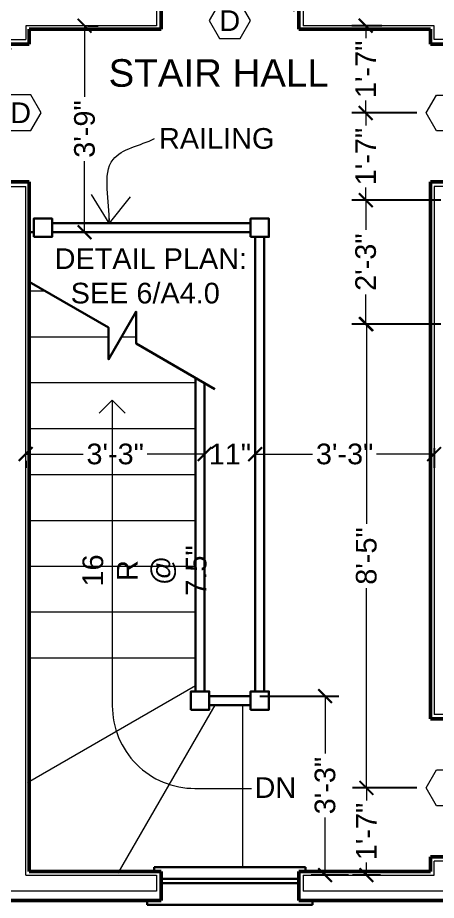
# Model space of a CAD drawing. Header units: inches. Extents: x -4969 to 16721, y 2489 to 24693.
# Drawn here: x 1149 to 1240.3, y 7103.3 to 7295.5 of the extents above; entities that cross this region are included whole.
import ezdxf

# ---------------------------------------------------------------- set-up
doc = ezdxf.new("R2010")
doc.units = ezdxf.units.IN
doc.header["$MEASUREMENT"] = 0
doc.layers.get('0').update_dxf_attribs({"lineweight": 5})
for name, color, linetype, lineweight in [('1', 1, 'Continuous', 9), ('2', 6, 'Continuous', 20), ('3', 3, 'Continuous', 30), ('5', 4, 'Continuous', 50), ('A-DIMSx', 7, 'Continuous', 9), ('A-SYMB', 7, 'Continuous', 20), ('A-TEXTx', 7, 'Continuous', 20)]:
    doc.layers.add(name, color=color, linetype=linetype, lineweight=lineweight)
doc.styles.get("Standard").update_dxf_attribs({"font": 'Arial.ttf'})
doc.dimstyles.get("Standard").update_dxf_attribs({"dimtxt": 3, "dimasz": 2, "dimexe": 0.03125, "dimexo": 0.0625, "dimgap": 0.03125, "dimtad": 0, "dimtoh": 1, "dimdec": 4, "dimlfac": 0.99985, "dimzin": 0, "dimdsep": 46, "dimlunit": 4, "dimtxsty": 'Standard', "dimblk": 'ARCHTICK', "dimblk1": 'ARCHTICK', "dimblk2": 'ARCHTICK', "dimcen": 0.09, "dimclrt": 256, "dimadec": 0, "dimazin": 0, "dimtfac": 1, "dimtdec": 4, "dimtofl": 0, "dimtmove": 0, "dimatfit": 3, "dimfxl": 1, "dimtolj": 1, "dimtzin": 0, "dimarcsym": 0})

# ---------------------------------------------------------------- blocks, each defined once
blk = doc.blocks.new('window plan 30')
at = {"layer": '1'}
for p, q in [((181.69, 1684.26), (181.69, 1680.76)), ((213.69, 1684.26), (213.69, 1680.76))]:
    blk.add_line(p, q, dxfattribs=at)
at = {"layer": '3'}
for p, q in [((181.19, 1685.01), (181.19, 1686.01)), ((181.19, 1686.01), (214.19, 1686.01)), ((214.19, 1686.01), (214.19, 1685.01)), ((212.69, 1683.48), (182.69, 1683.48)), ((212.69, 1682.48), (182.69, 1682.48)), ((179.69, 1677.76), (179.69, 1678.76)), ((215.69, 1678.76), (215.69, 1677.76)), ((215.69, 1677.76), (179.69, 1677.76))]:
    blk.add_line(p, q, dxfattribs=at)
at = {"layer": '5'}
for p, q in [((182.69, 1685.01), (182.69, 1678.76)), ((212.69, 1685.01), (212.69, 1678.76))]:
    blk.add_line(p, q, dxfattribs=at)
blk = doc.blocks.new('door plan 30')
at = {"layer": '1'}
for p, q in [((362.69, 1685.26), (359.19, 1685.26)), ((363.44, 1684.26), (362.38, 1683.2)), ((363.44, 1684.26), (384.65, 1663.05)), ((362.38, 1683.2), (383.57, 1662.01)), ((362.69, 1653.26), (359.19, 1653.26))]:
    blk.add_line(p, q, dxfattribs=at)
blk.add_arc((363.44, 1684.26), 30, 270, 315, dxfattribs=at)
at = {"layer": '5'}
for p, q in [((358.44, 1684.26), (363.44, 1684.26)), ((358.44, 1654.26), (363.44, 1654.26))]:
    blk.add_line(p, q, dxfattribs=at)
blk = doc.blocks.new('_ArchTick')
at = {"color": 0, "linetype": 'ByBlock', "lineweight": 0, "const_width": 0.15}
blk.add_lwpolyline([(-0.5, -0.5), (0.5, 0.5)], dxfattribs=at)
blk = doc.blocks.new('*D63')
at = {"layer": 'A-DIMSx', "color": 0, "lineweight": -2, "ltscale": 0.1, "transparency": 16777216}
for p, q in [((1147.29, 7106.77), (1147.29, 6996.84)), ((1195.29, 7091.28), (1195.29, 6996.84))]:
    blk.add_line(p, q, dxfattribs=at)
at = {"layer": 'A-DIMSx', "color": 0, "lineweight": 5, "ltscale": 0.1, "transparency": 16777216}
for p, q in [((1147.29, 6999.84), (1168.13, 6999.84)), ((1195.29, 6999.84), (1174.45, 6999.84))]:
    blk.add_line(p, q, dxfattribs=at)
at = {"layer": 'Defpoints', "color": 0, "ltscale": 0.1, "transparency": 16777216}
for p in [(1147.29, 7108.77), (1195.29, 7093.28), (1195.29, 6999.84)]:
    blk.add_point(p, dxfattribs=at)
at = {"layer": 'A-DIMSx', "color": 0, "lineweight": 5, "ltscale": 0.1, "transparency": 16777216, "xscale": 3, "yscale": 3, "zscale": 3, "rotation": 180}
blk.add_blockref('_ArchTick', (1147.29, 6999.84), dxfattribs=at)
at = {"layer": 'A-DIMSx', "color": 0, "lineweight": 5, "ltscale": 0.1, "transparency": 16777216, "xscale": 3, "yscale": 3, "zscale": 3}
blk.add_blockref('_ArchTick', (1195.29, 6999.84), dxfattribs=at)
at = {"layer": 'A-DIMSx', "ltscale": 0.1, "transparency": 16777216, "insert": (1171.29, 6999.84), "char_height": 4.5, "attachment_point": 5}
blk.add_mtext("\\A1;4'", dxfattribs=at)
blk = doc.blocks.new('*D64')
at = {"layer": 'A-DIMSx', "color": 0, "lineweight": -2, "ltscale": 0.1, "transparency": 16777216}
for p, q in [((1243.29, 7106.77), (1243.29, 6996.84)), ((1195.29, 7091.28), (1195.29, 6996.84))]:
    blk.add_line(p, q, dxfattribs=at)
at = {"layer": 'A-DIMSx', "color": 0, "lineweight": 5, "ltscale": 0.1, "transparency": 16777216}
for p, q in [((1195.29, 6999.84), (1216.13, 6999.84)), ((1243.29, 6999.84), (1222.45, 6999.84))]:
    blk.add_line(p, q, dxfattribs=at)
at = {"layer": 'Defpoints', "color": 0, "ltscale": 0.1, "transparency": 16777216}
for p in [(1243.29, 7108.77), (1195.29, 7093.28), (1243.29, 6999.84)]:
    blk.add_point(p, dxfattribs=at)
at = {"layer": 'A-DIMSx', "color": 0, "lineweight": 5, "ltscale": 0.1, "transparency": 16777216, "xscale": 3, "yscale": 3, "zscale": 3, "rotation": 180}
blk.add_blockref('_ArchTick', (1195.29, 6999.84), dxfattribs=at)
at = {"layer": 'A-DIMSx', "color": 0, "lineweight": 5, "ltscale": 0.1, "transparency": 16777216, "xscale": 3, "yscale": 3, "zscale": 3}
blk.add_blockref('_ArchTick', (1243.29, 6999.84), dxfattribs=at)
at = {"layer": 'A-DIMSx', "ltscale": 0.1, "transparency": 16777216, "insert": (1219.29, 6999.84), "char_height": 4.5, "attachment_point": 5}
blk.add_mtext("\\A1;4'", dxfattribs=at)
blk = doc.blocks.new('*D105')
at = {"layer": 'A-DIMSx', "color": 0, "lineweight": -2, "ltscale": 0.1, "transparency": 16777216}
for p, q in [((1003.29, 7103.27), (1003.29, 6978.84)), ((1387.29, 7103.27), (1387.29, 6978.84))]:
    blk.add_line(p, q, dxfattribs=at)
at = {"layer": 'A-DIMSx', "color": 0, "lineweight": 5, "ltscale": 0.1, "transparency": 16777216}
for p, q in [((1003.29, 6981.84), (1190.47, 6981.84)), ((1387.29, 6981.84), (1200.11, 6981.84))]:
    blk.add_line(p, q, dxfattribs=at)
at = {"layer": 'Defpoints', "color": 0, "ltscale": 0.1, "transparency": 16777216}
for p in [(1003.29, 7105.27), (1387.29, 7105.27), (1387.29, 6981.84)]:
    blk.add_point(p, dxfattribs=at)
at = {"layer": 'A-DIMSx', "color": 0, "lineweight": 5, "ltscale": 0.1, "transparency": 16777216, "xscale": 3, "yscale": 3, "zscale": 3, "rotation": 180}
blk.add_blockref('_ArchTick', (1003.29, 6981.84), dxfattribs=at)
at = {"layer": 'A-DIMSx', "color": 0, "lineweight": 5, "ltscale": 0.1, "transparency": 16777216, "xscale": 3, "yscale": 3, "zscale": 3}
blk.add_blockref('_ArchTick', (1387.29, 6981.84), dxfattribs=at)
at = {"layer": 'A-DIMSx', "ltscale": 0.1, "transparency": 16777216, "insert": (1195.29, 6981.84), "char_height": 4.5, "attachment_point": 5}
blk.add_mtext("\\A1;32'", dxfattribs=at)
blk = doc.blocks.new('*D107')
at = {"layer": 'A-DIMSx', "color": 0, "lineweight": -2, "ltscale": 0.1, "transparency": 16777216}
for p, q in [((1243.29, 7106.97), (1243.29, 6987.84)), ((1147.29, 7010.95), (1147.29, 6987.84))]:
    blk.add_line(p, q, dxfattribs=at)
at = {"layer": 'A-DIMSx', "color": 0, "lineweight": 5, "ltscale": 0.1, "transparency": 16777216}
for p, q in [((1147.29, 6990.84), (1192.21, 6990.84)), ((1243.29, 6990.84), (1198.36, 6990.84))]:
    blk.add_line(p, q, dxfattribs=at)
at = {"layer": 'Defpoints', "color": 0, "ltscale": 0.1, "transparency": 16777216}
for p in [(1243.29, 7108.97), (1147.29, 7012.95), (1243.29, 6990.84)]:
    blk.add_point(p, dxfattribs=at)
at = {"layer": 'A-DIMSx', "color": 0, "lineweight": 5, "ltscale": 0.1, "transparency": 16777216, "xscale": 3, "yscale": 3, "zscale": 3, "rotation": 180}
blk.add_blockref('_ArchTick', (1147.29, 6990.84), dxfattribs=at)
at = {"layer": 'A-DIMSx', "color": 0, "lineweight": 5, "ltscale": 0.1, "transparency": 16777216, "xscale": 3, "yscale": 3, "zscale": 3}
blk.add_blockref('_ArchTick', (1243.29, 6990.84), dxfattribs=at)
at = {"layer": 'A-DIMSx', "ltscale": 0.1, "transparency": 16777216, "insert": (1195.29, 6990.84), "char_height": 4.5, "attachment_point": 5}
blk.add_mtext("\\A1;8'", dxfattribs=at)
blk = doc.blocks.new('*D112')
at = {"layer": 'A-DIMSx', "color": 0, "lineweight": 5, "ltscale": 0.1, "transparency": 16777216}
for p, q in [((1163.62, 7293.77), (1163.62, 7278.25)), ((1163.62, 7248.77), (1163.62, 7264.3))]:
    blk.add_line(p, q, dxfattribs=at)
at = {"layer": 'A-DIMSx', "color": 0, "lineweight": -2, "ltscale": 0.1, "transparency": 16777216}
for p, q in [((1164.28, 7293.77), (1166.62, 7293.77)), ((1164.3, 7248.77), (1166.62, 7248.77))]:
    blk.add_line(p, q, dxfattribs=at)
at = {"layer": 'Defpoints', "color": 0, "ltscale": 0.1, "transparency": 16777216}
for p in [(1162.28, 7293.77), (1163.62, 7293.77), (1162.3, 7248.77)]:
    blk.add_point(p, dxfattribs=at)
at = {"layer": 'A-DIMSx', "color": 0, "lineweight": 5, "ltscale": 0.1, "transparency": 16777216, "xscale": 3, "yscale": 3, "zscale": 3}
for p, rotation in [((1163.62, 7293.77), 90), ((1163.62, 7248.77), 270)]:
    blk.add_blockref('_ArchTick', p, dxfattribs=dict(at, rotation=rotation))
at = {"layer": 'A-DIMSx', "ltscale": 0.1, "transparency": 16777216, "insert": (1163.62, 7271.27), "char_height": 4.5, "attachment_point": 5, "rotation": 90}
blk.add_mtext('\\A1;3\'-9"', dxfattribs=at)
blk = doc.blocks.new('*D113')
at = {"layer": 'A-DIMSx', "color": 0, "lineweight": -2, "ltscale": 0.1, "transparency": 16777216}
for p, q in [((1200.79, 7201.71), (1200.79, 7197.47)), ((1239.79, 7201.79), (1239.79, 7197.47))]:
    blk.add_line(p, q, dxfattribs=at)
at = {"layer": 'A-DIMSx', "color": 0, "lineweight": 5, "ltscale": 0.1, "transparency": 16777216}
for p, q in [((1200.79, 7200.47), (1213.31, 7200.47)), ((1239.79, 7200.47), (1227.27, 7200.47))]:
    blk.add_line(p, q, dxfattribs=at)
at = {"layer": 'Defpoints', "color": 0, "ltscale": 0.1, "transparency": 16777216}
for p in [(1200.79, 7203.71), (1239.79, 7203.79), (1239.79, 7200.47)]:
    blk.add_point(p, dxfattribs=at)
at = {"layer": 'A-DIMSx', "color": 0, "lineweight": 5, "ltscale": 0.1, "transparency": 16777216, "xscale": 3, "yscale": 3, "zscale": 3, "rotation": 180}
blk.add_blockref('_ArchTick', (1200.79, 7200.47), dxfattribs=at)
at = {"layer": 'A-DIMSx', "color": 0, "lineweight": 5, "ltscale": 0.1, "transparency": 16777216, "xscale": 3, "yscale": 3, "zscale": 3}
blk.add_blockref('_ArchTick', (1239.79, 7200.47), dxfattribs=at)
at = {"layer": 'A-DIMSx', "ltscale": 0.1, "transparency": 16777216, "insert": (1220.29, 7200.47), "char_height": 4.5, "attachment_point": 5}
blk.add_mtext('\\A1;3\'-3"', dxfattribs=at)
blk = doc.blocks.new('*D114')
at = {"layer": 'A-DIMSx', "color": 0, "lineweight": -2, "ltscale": 0.1, "transparency": 16777216}
for p, q in [((1189.79, 7201.75), (1189.79, 7203.47)), ((1200.79, 7202.47), (1200.79, 7203.47))]:
    blk.add_line(p, q, dxfattribs=at)
at = {"layer": 'A-DIMSx', "color": 0, "lineweight": 5, "ltscale": 0.1, "transparency": 16777216}
for p, q in [((1189.79, 7200.47), (1186.79, 7200.47)), ((1200.79, 7200.47), (1203.79, 7200.47))]:
    blk.add_line(p, q, dxfattribs=at)
at = {"layer": 'Defpoints', "color": 0, "ltscale": 0.1, "transparency": 16777216}
for p in [(1189.79, 7200.47), (1200.79, 7200.47), (1189.79, 7199.75)]:
    blk.add_point(p, dxfattribs=at)
at = {"layer": 'A-DIMSx', "color": 0, "lineweight": 5, "ltscale": 0.1, "transparency": 16777216, "xscale": 3, "yscale": 3, "zscale": 3}
blk.add_blockref('_ArchTick', (1189.79, 7200.47), dxfattribs=at)
at = {"layer": 'A-DIMSx', "color": 0, "lineweight": 5, "ltscale": 0.1, "transparency": 16777216, "xscale": 3, "yscale": 3, "zscale": 3, "rotation": 180}
blk.add_blockref('_ArchTick', (1200.79, 7200.47), dxfattribs=at)
at = {"layer": 'A-DIMSx', "ltscale": 0.1, "transparency": 16777216, "insert": (1195.29, 7200.47), "char_height": 4.5, "attachment_point": 5}
blk.add_mtext('\\A1;11"', dxfattribs=at)
blk = doc.blocks.new('*D115')
at = {"layer": 'A-DIMSx', "color": 0, "lineweight": -2, "ltscale": 0.1, "transparency": 16777216}
for p, q in [((1189.79, 7202.47), (1189.79, 7203.47)), ((1150.79, 7198.99), (1150.79, 7197.47))]:
    blk.add_line(p, q, dxfattribs=at)
at = {"layer": 'A-DIMSx', "color": 0, "lineweight": 5, "ltscale": 0.1, "transparency": 16777216}
for p, q in [((1150.79, 7200.47), (1163.31, 7200.47)), ((1189.79, 7200.47), (1177.27, 7200.47))]:
    blk.add_line(p, q, dxfattribs=at)
at = {"layer": 'Defpoints', "color": 0, "ltscale": 0.1, "transparency": 16777216}
for p in [(1150.79, 7200.99), (1150.79, 7200.47), (1189.79, 7200.47)]:
    blk.add_point(p, dxfattribs=at)
at = {"layer": 'A-DIMSx', "color": 0, "lineweight": 5, "ltscale": 0.1, "transparency": 16777216, "xscale": 3, "yscale": 3, "zscale": 3, "rotation": 180}
blk.add_blockref('_ArchTick', (1150.79, 7200.47), dxfattribs=at)
at = {"layer": 'A-DIMSx', "color": 0, "lineweight": 5, "ltscale": 0.1, "transparency": 16777216, "xscale": 3, "yscale": 3, "zscale": 3}
blk.add_blockref('_ArchTick', (1189.79, 7200.47), dxfattribs=at)
at = {"layer": 'A-DIMSx', "ltscale": 0.1, "transparency": 16777216, "insert": (1170.29, 7200.47), "char_height": 4.5, "attachment_point": 5}
blk.add_mtext('\\A1;3\'-3"', dxfattribs=at)
blk = doc.blocks.new('*D116')
at = {"layer": 'A-DIMSx', "color": 0, "lineweight": -2, "ltscale": 0.1, "transparency": 16777216}
for p, q in [((1236.04, 7127.77), (1222.03, 7127.77)), ((1228.1, 7108.77), (1222.03, 7108.77))]:
    blk.add_line(p, q, dxfattribs=at)
at = {"layer": 'A-DIMSx', "color": 0, "lineweight": 5, "ltscale": 0.1, "transparency": 16777216}
for p, q in [((1225.03, 7127.77), (1225.03, 7125.04)), ((1225.03, 7108.77), (1225.03, 7111.51))]:
    blk.add_line(p, q, dxfattribs=at)
at = {"layer": 'Defpoints', "color": 0, "ltscale": 0.1, "transparency": 16777216}
for p in [(1225.03, 7127.77), (1238.04, 7127.77), (1230.1, 7108.77)]:
    blk.add_point(p, dxfattribs=at)
at = {"layer": 'A-DIMSx', "color": 0, "lineweight": 5, "ltscale": 0.1, "transparency": 16777216, "xscale": 3, "yscale": 3, "zscale": 3}
for p, rotation in [((1225.03, 7127.77), 90), ((1225.03, 7108.77), 270)]:
    blk.add_blockref('_ArchTick', p, dxfattribs=dict(at, rotation=rotation))
at = {"layer": 'A-DIMSx', "ltscale": 0.1, "transparency": 16777216, "insert": (1225.03, 7118.27), "char_height": 4.5, "attachment_point": 5, "rotation": 90}
blk.add_mtext('\\A1;1\'-7"', dxfattribs=at)
blk = doc.blocks.new('*D119')
at = {"layer": 'A-DIMSx', "color": 0, "lineweight": -2, "ltscale": 0.1, "transparency": 16777216}
for p, q in [((1228.38, 7293.77), (1221.89, 7293.77)), ((1236.04, 7274.77), (1221.89, 7274.77))]:
    blk.add_line(p, q, dxfattribs=at)
at = {"layer": 'A-DIMSx', "color": 0, "lineweight": 5, "ltscale": 0.1, "transparency": 16777216}
for p, q in [((1224.89, 7293.77), (1224.89, 7291.04)), ((1224.89, 7274.77), (1224.89, 7277.51))]:
    blk.add_line(p, q, dxfattribs=at)
at = {"layer": 'Defpoints', "color": 0, "ltscale": 0.1, "transparency": 16777216}
for p in [(1230.38, 7293.77), (1224.89, 7274.77), (1238.04, 7274.77)]:
    blk.add_point(p, dxfattribs=at)
at = {"layer": 'A-DIMSx', "color": 0, "lineweight": 5, "ltscale": 0.1, "transparency": 16777216, "xscale": 3, "yscale": 3, "zscale": 3}
for p, rotation in [((1224.89, 7293.77), 90), ((1224.89, 7274.77), 270)]:
    blk.add_blockref('_ArchTick', p, dxfattribs=dict(at, rotation=rotation))
at = {"layer": 'A-DIMSx', "ltscale": 0.1, "transparency": 16777216, "insert": (1224.89, 7284.27), "char_height": 4.5, "attachment_point": 5, "rotation": 90}
blk.add_mtext('\\A1;1\'-7"', dxfattribs=at)
blk = doc.blocks.new('*D120')
at = {"layer": 'A-DIMSx', "color": 0, "lineweight": -2, "ltscale": 0.1, "transparency": 16777216}
for p, q in [((1236.04, 7274.77), (1221.89, 7274.77)), ((1241.29, 7255.77), (1221.89, 7255.77))]:
    blk.add_line(p, q, dxfattribs=at)
at = {"layer": 'A-DIMSx', "color": 0, "lineweight": 5, "ltscale": 0.1, "transparency": 16777216}
for p, q in [((1224.89, 7274.77), (1224.89, 7272.04)), ((1224.89, 7255.77), (1224.89, 7258.51))]:
    blk.add_line(p, q, dxfattribs=at)
at = {"layer": 'Defpoints', "color": 0, "ltscale": 0.1, "transparency": 16777216}
for p in [(1238.04, 7274.77), (1224.89, 7255.77), (1243.29, 7255.77)]:
    blk.add_point(p, dxfattribs=at)
at = {"layer": 'A-DIMSx', "color": 0, "lineweight": 5, "ltscale": 0.1, "transparency": 16777216, "xscale": 3, "yscale": 3, "zscale": 3}
for p, rotation in [((1224.89, 7274.77), 90), ((1224.89, 7255.77), 270)]:
    blk.add_blockref('_ArchTick', p, dxfattribs=dict(at, rotation=rotation))
at = {"layer": 'A-DIMSx', "ltscale": 0.1, "transparency": 16777216, "insert": (1224.89, 7265.27), "char_height": 4.5, "attachment_point": 5, "rotation": 90}
blk.add_mtext('\\A1;1\'-7"', dxfattribs=at)
blk = doc.blocks.new('*D121')
at = {"layer": 'A-DIMSx', "color": 0, "lineweight": -2, "ltscale": 0.1, "transparency": 16777216}
for p, q in [((1241.29, 7255.77), (1221.89, 7255.77)), ((1241.29, 7228.77), (1221.89, 7228.77))]:
    blk.add_line(p, q, dxfattribs=at)
at = {"layer": 'A-DIMSx', "color": 0, "lineweight": 5, "ltscale": 0.1, "transparency": 16777216}
for p, q in [((1224.89, 7255.77), (1224.89, 7249.29)), ((1224.89, 7228.77), (1224.89, 7235.26))]:
    blk.add_line(p, q, dxfattribs=at)
at = {"layer": 'Defpoints', "color": 0, "ltscale": 0.1, "transparency": 16777216}
for p in [(1243.29, 7255.77), (1224.89, 7228.77), (1243.29, 7228.77)]:
    blk.add_point(p, dxfattribs=at)
at = {"layer": 'A-DIMSx', "color": 0, "lineweight": 5, "ltscale": 0.1, "transparency": 16777216, "xscale": 3, "yscale": 3, "zscale": 3}
for p, rotation in [((1224.89, 7255.77), 90), ((1224.89, 7228.77), 270)]:
    blk.add_blockref('_ArchTick', p, dxfattribs=dict(at, rotation=rotation))
at = {"layer": 'A-DIMSx', "ltscale": 0.1, "transparency": 16777216, "insert": (1224.89, 7242.27), "char_height": 4.5, "attachment_point": 5, "rotation": 90}
blk.add_mtext('\\A1;2\'-3"', dxfattribs=at)
blk = doc.blocks.new('*D122')
at = {"layer": 'A-DIMSx', "color": 0, "lineweight": -2, "ltscale": 0.1, "transparency": 16777216}
for p, q in [((1241.29, 7228.77), (1222.03, 7228.77)), ((1236.04, 7127.77), (1222.03, 7127.77))]:
    blk.add_line(p, q, dxfattribs=at)
at = {"layer": 'A-DIMSx', "color": 0, "lineweight": 5, "ltscale": 0.1, "transparency": 16777216}
for p, q in [((1225.03, 7228.77), (1225.03, 7185.26)), ((1225.03, 7127.77), (1225.03, 7171.29))]:
    blk.add_line(p, q, dxfattribs=at)
at = {"layer": 'Defpoints', "color": 0, "ltscale": 0.1, "transparency": 16777216}
for p in [(1243.29, 7228.77), (1225.03, 7127.77), (1238.04, 7127.77)]:
    blk.add_point(p, dxfattribs=at)
at = {"layer": 'A-DIMSx', "color": 0, "lineweight": 5, "ltscale": 0.1, "transparency": 16777216, "xscale": 3, "yscale": 3, "zscale": 3}
for p, rotation in [((1225.03, 7228.77), 90), ((1225.03, 7127.77), 270)]:
    blk.add_blockref('_ArchTick', p, dxfattribs=dict(at, rotation=rotation))
at = {"layer": 'A-DIMSx', "ltscale": 0.1, "transparency": 16777216, "insert": (1225.03, 7178.27), "char_height": 4.5, "attachment_point": 5, "rotation": 90}
blk.add_mtext('\\A1;8\'-5"', dxfattribs=at)
blk = doc.blocks.new('*D126')
at = {"layer": 'A-DIMSx', "color": 0, "lineweight": -2, "ltscale": 0.1, "transparency": 16777216}
for p, q in [((1201.79, 7147.77), (1219.03, 7147.77)), ((1221.13, 7108.77), (1213.03, 7108.77))]:
    blk.add_line(p, q, dxfattribs=at)
at = {"layer": 'A-DIMSx', "color": 0, "lineweight": 5, "ltscale": 0.1, "transparency": 16777216}
for p, q in [((1216.03, 7147.77), (1216.03, 7135.25)), ((1216.03, 7108.77), (1216.03, 7121.3))]:
    blk.add_line(p, q, dxfattribs=at)
at = {"layer": 'Defpoints', "color": 0, "ltscale": 0.1, "transparency": 16777216}
for p in [(1199.79, 7147.77), (1216.03, 7108.77), (1223.13, 7108.77)]:
    blk.add_point(p, dxfattribs=at)
at = {"layer": 'A-DIMSx', "color": 0, "lineweight": 5, "ltscale": 0.1, "transparency": 16777216, "xscale": 3, "yscale": 3, "zscale": 3}
for p, rotation in [((1216.03, 7147.77), 90), ((1216.03, 7108.77), 270)]:
    blk.add_blockref('_ArchTick', p, dxfattribs=dict(at, rotation=rotation))
at = {"layer": 'A-DIMSx', "ltscale": 0.1, "transparency": 16777216, "insert": (1216.03, 7128.27), "char_height": 4.5, "attachment_point": 5, "rotation": 90}
blk.add_mtext('\\A1;3\'-3"', dxfattribs=at)

msp = doc.modelspace()

# ---------------------------------------------------------------- linework, layer by layer
at = {"layer": '1'}
for p, q in [((1150.7880716, 7293.7747155), (1150.7880716, 7290.7747155)), ((1179.2880716, 7293.7747155), (1150.7880716, 7293.7747155)), ((1239.7880716, 7293.7747155), (1211.2880716, 7293.7747155)), ((1239.7880716, 7290.7747155), (1239.7880716, 7293.7747155)), ((1150.7880716, 7108.7747155), (1150.7880716, 7258.7747155)), ((1239.7880716, 7258.7747155), (1239.7880716, 7143.7747155)), ((1239.7880716, 7108.7747155), (1239.7880716, 7111.7747155)), ((1150.7880716, 7108.7747155), (1179.2880716, 7108.7747155)), ((1211.2880716, 7108.7747155), (1239.7880716, 7108.7747155)), ((1179.2880716, 7105.2747155), (1097.2880716, 7105.2747155)), ((1293.2880716, 7105.2747155), (1211.2880716, 7105.2747155))]:
    msp.add_line(p, q, dxfattribs=at)
at = {"layer": '2'}
for p, q in [((1151.5380716, 7236.0173562), (1155.0096644, 7236.0173562)), ((1151.5380716, 7226.0173562), (1168.8385224, 7226.0173562)), ((1171.674639, 7226.0173562), (1174.8385224, 7226.0173562)), ((1187.7880716, 7216.0173562), (1151.5380716, 7216.0173562)), ((1151.5380716, 7206.0173562), (1187.7880716, 7206.0173562)), ((1151.5380716, 7196.0173562), (1187.7880716, 7196.0173562)), ((1151.5380716, 7186.0173562), (1187.7880716, 7186.0173562)), ((1187.7880716, 7176.0173562), (1151.5380716, 7176.0173562)), ((1187.7880716, 7166.0173562), (1151.5380716, 7166.0173562)), ((1187.7880716, 7156.0173562), (1151.5380716, 7156.0173562)), ((1187.7880716, 7150.0173562), (1151.1973247, 7128.8916786)), ((1192.0307123, 7145.7747155), (1170.9066619, 7109.186787)), ((1198.0307123, 7145.7747155), (1198.0307123, 7110.5247155))]:
    msp.add_line(p, q, dxfattribs=at)
at = {"layer": '3', "ltscale": 0.1}
for p, q in [((1199.7880716, 7250.7747155), (1156.5380716, 7250.7747155)), ((1152.5380716, 7248.7747155), (1151.5380716, 7248.7747155)), ((1199.7880716, 7248.7747155), (1156.5380716, 7248.7747155))]:
    msp.add_line(p, q, dxfattribs=at)
at = {"layer": '3'}
for p, q in [((1200.7880716, 7247.7747155), (1200.7880716, 7148.7747155)), ((1202.7880716, 7247.7747155), (1202.7880716, 7148.7747155)), ((1187.7880716, 7148.7747155), (1187.7880716, 7217.0927339)), ((1189.7880716, 7148.7747155), (1189.7880716, 7215.9380334)), ((1190.7880716, 7147.7747155), (1199.7880716, 7147.7747155)), ((1190.7880716, 7145.7747155), (1199.7880716, 7145.7747155))]:
    msp.add_line(p, q, dxfattribs=at)
at = {"layer": '3', "ltscale": 0.25}
for points in [[(1152.5380716, 7247.7747155), (1152.5380716, 7251.7747155), (1156.5380716, 7251.7747155), (1156.5380716, 7247.7747155), (1152.5380716, 7247.7747155)], [(1199.7880716, 7247.7747155), (1199.7880716, 7251.7747155), (1203.7880716, 7251.7747155), (1203.7880716, 7247.7747155), (1199.7880716, 7247.7747155)], [(1192.0271128, 7214.6453224), (1174.8385224, 7224.5691597), (1174.8385224, 7231.4973629), (1168.8385224, 7221.1050581), (1168.8385224, 7228.0332613), (1151.5380716, 7238.0216812)], [(1186.7880716, 7144.7747155), (1186.7880716, 7148.7747155), (1190.7880716, 7148.7747155), (1190.7880716, 7144.7747155), (1186.7880716, 7144.7747155)], [(1199.7880716, 7144.7747155), (1199.7880716, 7148.7747155), (1203.7880716, 7148.7747155), (1203.7880716, 7144.7747155), (1199.7880716, 7144.7747155)]]:
    msp.add_lwpolyline(points, dxfattribs=at)
at = {"layer": '5'}
for p, q in [((1151.5380716, 7293.0247155), (1151.5380716, 7289.7747155)), ((1180.2880716, 7293.0247155), (1151.5380716, 7293.0247155)), ((1239.0380716, 7293.0247155), (1210.2880716, 7293.0247155)), ((1239.0380716, 7293.0247155), (1239.0380716, 7289.7747155)), ((1151.5380716, 7109.5247155), (1151.5380716, 7259.7747155)), ((1239.0380716, 7259.7747155), (1239.0380716, 7142.7747155)), ((1239.0380716, 7109.5247155), (1239.0380716, 7112.7747155)), ((1151.5380716, 7109.5247155), (1180.2880716, 7109.5247155)), ((1210.2880716, 7109.5247155), (1239.0380716, 7109.5247155)), ((1180.2880716, 7103.2747155), (1096.2880716, 7103.2747155)), ((1294.2880716, 7103.2747155), (1210.2880716, 7103.2747155))]:
    msp.add_line(p, q, dxfattribs=at)
at = {"layer": 'A-SYMB', "ltscale": 0.1}
for points in [[(1193.0094971, 7298.7671466), (1190.7594971, 7294.8700323), (1193.0094971, 7290.9729179), (1197.5094971, 7290.9729179), (1199.7594971, 7294.8700323), (1197.5094971, 7298.7671466)], [(1147.4275901, 7278.7112362), (1145.1775901, 7274.8141219), (1147.4275901, 7270.9170076), (1151.9275901, 7270.9170076), (1154.1775901, 7274.8141219), (1151.9275901, 7278.7112362)], [(1244.7880716, 7278.6718298), (1247.0380716, 7274.7747155), (1244.7880716, 7270.8776012), (1240.2880716, 7270.8776012), (1238.0380716, 7274.7747155), (1240.2880716, 7278.6718298)], [(1240.2880716, 7123.8776012), (1238.0380716, 7127.7747155), (1240.2880716, 7131.6718298), (1244.7880716, 7131.6718298), (1247.0380716, 7127.7747155), (1244.7880716, 7123.8776012)]]:
    msp.add_lwpolyline(points, close=True, dxfattribs=at)
at = {"layer": 'A-TEXTx', "ltscale": 0.25}
msp.add_lwpolyline([(1166.8346445, 7209.403361), (1169.6630716, 7212.2317881), (1172.4914987, 7209.403361), (1169.6630716, 7212.2317881), (1169.6630716, 7145.6497162, 0.4142135624), (1187.6630716, 7127.6497162), (1200.0300631, 7127.6497162)], format="xyb", dxfattribs=at)

# ---------------------------------------------------------------- block references
msp.add_blockref('window plan 30', (997.5990196, 5424.5151403))
at = {"layer": '2', "xscale": -1}
for p, rotation in [((-473.9715036, 6934.5856635), 270), ((880.5990196, 8797.0342907), 180)]:
    msp.add_blockref('door plan 30', p, dxfattribs=dict(at, rotation=rotation))
msp.add_blockref('door plan 30', (1509.9771236, 5605.5151403), dxfattribs=at)
at = {"layer": '2'}
msp.add_blockref('door plan 30', (880.5990196, 5605.5151403), dxfattribs=at)

# ---------------------------------------------------------------- texts
at = {"layer": 'A-TEXTx', "ltscale": 0.5}
for s, insert, char_height, width, attachment_point in [('{D}', (1195.2692467, 7294.8679406), 4.5, 5.465913137, 5), ('{STAIR HALL}', (1192.8437861, 7286.4779858), 6, 51.83963987, 2), ('{D}', (1149.6873397, 7274.8120302), 4.5, 5.465913137, 5)]:
    msp.add_mtext(s, dxfattribs=dict(at, insert=insert, char_height=char_height, width=width, attachment_point=attachment_point))
at = {"layer": 'A-TEXTx', "ltscale": 0.25, "insert": (1179.8447467, 7269.1892827), "char_height": 4.5, "attachment_point": 4}
msp.add_mtext('{RAILING}', dxfattribs=at)
at = {"layer": 'A-TEXTx', "color": 152, "ltscale": 0.25, "insert": (1157.1011651, 7239.2533982), "char_height": 4.5, "attachment_point": 4}
msp.add_mtext('DETAIL PLAN: \\P  SEE 6/A4.0', dxfattribs=at)
at = {"layer": 'A-TEXTx', "ltscale": 0.25, "insert": (1163.1704803, 7175.1191321), "char_height": 4.5, "width": 0.397886182, "attachment_point": 2, "rotation": 90}
msp.add_mtext('{16 R @ 7.5"}', dxfattribs=at)
at = {"layer": 'A-TEXTx', "ltscale": 0.25, "insert": (1205.1977668, 7130.0883859), "char_height": 4.5, "width": 9.642439619, "attachment_point": 2}
msp.add_mtext('{DN}', dxfattribs=at)

# ---------------------------------------------------------------- dimensions: what is measured, and where the dimension line sits
at = {"layer": 'A-DIMSx', "ltscale": 0.1}
for base, p1, p2, picture, middle in [((1163.6212443, 7293.7747155), (1162.2970183, 7248.7747155), (1162.2840583, 7293.7747155), '*D112', (1163.6212443, 7271.2747155)), ((1224.8937869, 7274.7747155), (1230.3846038, 7293.7747155), (1238.0380716, 7274.7747155), '*D119', (1224.8937869, 7284.2747155)), ((1224.8937869, 7255.7747155), (1238.0380716, 7274.7747155), (1243.2880716, 7255.7747155), '*D120', (1224.8937869, 7265.2747155)), ((1224.8937869, 7228.7747155), (1243.2880716, 7255.7747155), (1243.2880716, 7228.7747155), '*D121', (1224.8937869, 7242.2747155)), ((1225.0314738, 7127.7747155), (1243.2880716, 7228.7747155), (1238.0380716, 7127.7747155), '*D122', (1225.0314738, 7178.2747155)), ((1216.0314738, 7108.7747155), (1199.7880716, 7147.7747155), (1223.1290698, 7108.7747155), '*D126', (1216.0314738, 7128.2747155)), ((1225.0314738, 7127.7747155), (1230.1000829, 7108.7747155), (1238.0380716, 7127.7747155), '*D116', (1225.0314738, 7118.2747155))]:
    dim = msp.add_linear_dim(base=base, p1=p1, p2=p2, angle=90, dimstyle='Standard', override={"dimtxt": 4.5, "dimasz": 3, "dimexe": 3, "dimexo": 2, "dimgap": 1, "dimlfac": -47.9928, "dimlwd": 5}, dxfattribs=at)
    dim.commit()
    dim.dimension.update_dxf_attribs({"geometry": picture, "text_midpoint": middle})
for base, p1, p2, picture, middle in [((1239.7880716, 7200.4742213), (1200.7880716, 7203.7093609), (1239.7880716, 7203.7922335), '*D113', (1220.2880716, 7200.4742213)), ((1150.7880716, 7200.4742213), (1189.7880716, 7200.4742213), (1150.7880716, 7200.9869732), '*D115', (1170.2880716, 7200.4742213)), ((1189.7880716, 7200.4742213), (1200.7880716, 7200.4742213), (1189.7880716, 7199.7531876), '*D114', (1195.2880716, 7200.4742213)), ((1243.2880716, 6990.8386593), (1147.2880716, 7012.9462304), (1243.2880716, 7108.9744024), '*D107', (1195.2880716, 6990.8386593)), ((1195.2880716, 6999.8386593), (1147.2880716, 7108.7747155), (1195.2880716, 7093.2798691), '*D63', (1171.2880716, 6999.8386593)), ((1243.2880716, 6999.8386593), (1195.2880716, 7093.2798691), (1243.2880716, 7108.7747155), '*D64', (1219.2880716, 6999.8386593)), ((1387.2880716, 6981.8386593), (1003.2880716, 7105.2747155), (1387.2880716, 7105.2747155), '*D105', (1195.2880716, 6981.8386593))]:
    dim = msp.add_linear_dim(base=base, p1=p1, p2=p2, dimstyle='Standard', override={"dimtxt": 4.5, "dimasz": 3, "dimexe": 3, "dimexo": 2, "dimgap": 1, "dimlfac": -47.9928, "dimlwd": 5}, dxfattribs=at)
    dim.commit()
    dim.dimension.update_dxf_attribs({"geometry": picture, "text_midpoint": middle})

# ---------------------------------------------------------------- leaders
at = {"layer": 'A-TEXTx', "path_type": 1, "annotation_type": 0, "has_hookline": 1, "hookline_direction": 0, "text_width": 24.2650068}
msp.add_leader([(1168.9649768, 7250.7747155), (1169.8274465, 7264.6651976), (1178.8447467, 7269.1892827)], dimstyle='Standard', override={"dimasz": 6, "dimgap": 1, "dimldrblk": 'Open90', "dimlwd": -1}, dxfattribs=at)

doc.saveas('drawing.dxf')
